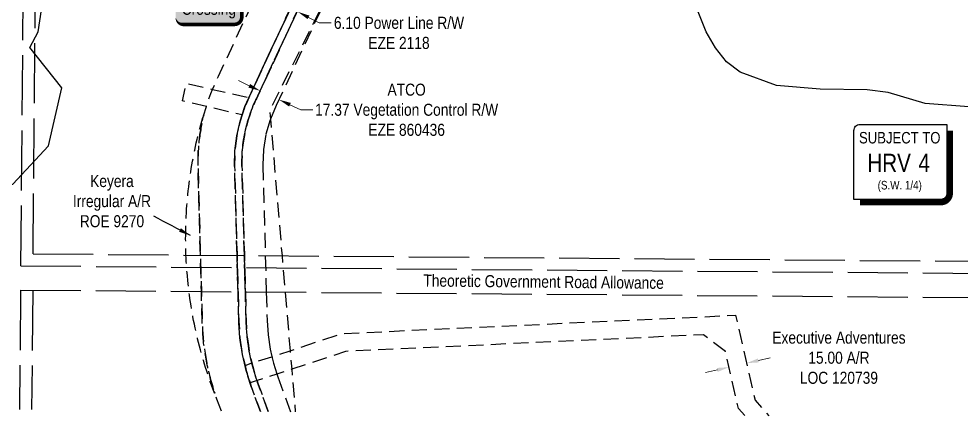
# Model space of a CAD drawing. Extents: x 454172 to 490274, y 6043290 to 6049925.
# Drawn here: x 459184 to 459967, y 6045860 to 6046192 of the extents above; entities that cross this region are included whole.
import ezdxf
from ezdxf.enums import TextEntityAlignment as Align

# ---------------------------------------------------------------- set-up
doc = ezdxf.new("R2010")
doc.units = 0
doc.header["$LTSCALE"] = 5
doc.header["$PDMODE"] = 35
doc.header["$PDSIZE"] = 5
for name, pattern in [('foc-ACCESSROAD', [3.75, 2.5, -1.25]), ('foc-FLOWLINE', [3.75, 2.5, -1.25]), ('foc-UNSURVEYED', [12.5, 10, -2.5]), ('foc-WHEELTRACKS', [2, 0.4, -1.6])]:
    doc.linetypes.add(name, pattern=pattern)
doc.layers.get('Defpoints').update_dxf_attribs({"color": 9})
for name, color, linetype in [('CG-NOTES', 7, 'Continuous'), ('CTW', 7, 'Continuous'), ('F-AR', 190, 'foc-ACCESSROAD'), ('F-EZE', 190, 'foc-FLOWLINE'), ('L-ROAD-T', 7, 'Continuous'), ('L-USEC', 7, 'foc-UNSURVEYED'), ('T-WATER', 160, 'Continuous'), ('T-WATER-P3', 160, 'foc-WHEELTRACKS')]:
    doc.layers.add(name, color=color, linetype=linetype)
doc.layers.add('F-AR-T', color=190, linetype='Continuous', lineweight=9)
doc.layers.add('F-EZE-T', color=190, linetype='Continuous', lineweight=9)
doc.styles.add('80', font='ARIALN.TTF', dxfattribs={"height": 10})
doc.styles.add('80CG', font='ARIALN.TTF', dxfattribs={"height": 10})
doc.styles.add('80L', font='ARIALN.TTF', dxfattribs={"height": 10})
doc.styles.add('foc-LtypeFont', font='ARIALN.TTF', dxfattribs={"height": 7.35})
doc.styles.add('HRV', font='ARIALN.TTF', dxfattribs={"height": 3})
doc.linetypes.add('foc-TOPO-flowdirection-NOLINE', pattern='A,0,[">",foc-LtypeFont,S=0.3,R=0,X=0,Y=-0.945],-20,[">",foc-LtypeFont,S=0.3,R=0,X=0,Y=-0.945],0', length=20)
doc.dimstyles.new('Compass 5 000', dxfattribs={"dimscale": 5, "dimtxt": 9, "dimasz": 2, "dimexe": 0.2, "dimexo": 0.0625, "dimgap": 0.5, "dimtad": 0, "dimtih": 1, "dimtoh": 1, "dimzin": 0, "dimdsep": 46, "dimtxsty": '80CG', "dimcen": 0.1, "dimse1": 1, "dimse2": 1, "dimclrd": 256, "dimclrt": 256, "dimaunit": 1, "dimadec": 4, "dimazin": 0, "dimtfac": 0.06, "dimtofl": 0, "dimtmove": 0, "dimatfit": 1, "dimfxl": 0.2, "dimtolj": 1, "dimtzin": 0, "dimlwd": -1, "dimarcsym": 0})

# ---------------------------------------------------------------- blocks, each defined once
blk = doc.blocks.new('HRV')
blk.add_lwpolyline([(-35.14, 31.6), (37.21, 31.6), (37.21, -25.54, -0.414214), (32.21, -30.54), (-40.14, -30.54), (-40.14, 26.6, -0.414214)], format="xyb", close=True)
at = {"const_width": 5, "flags": 128}
blk.add_lwpolyline([(-35.14, -33.04), (32.21, -33.04, 0.414214), (39.71, -25.54), (39.71, 26.6)], format="xyb", dxfattribs=at)
at = {"style": '80L'}
blk.add_text('SUBJECT TO', height=9.5, dxfattribs=at).set_placement((-2.01, 13.06), align=Align.BOTTOM_CENTER)
blk.add_attdef('(N.W.1/4 00)', text='', height=7.12, dxfattribs=at).set_placement((-2.01, -24.45), align=Align.BOTTOM_CENTER)
at = {"layer": 'CTW', "color": 3, "style": 'HRV'}
blk.add_text('HRV', height=15, dxfattribs=at).set_placement((-10.88, -0.18), align=Align.MIDDLE_CENTER)
blk.add_attdef('0', text='', height=15, dxfattribs=at).set_placement((18.28, -0.18), align=Align.MIDDLE_CENTER)
blk = doc.blocks.new('*D178')
at = {"layer": 'Defpoints', "color": 0, "transparency": 16777216}
for p in [(459789.02, 6045906.34), (459775.63, 6045897.64), (459790.25, 6045901)]:
    blk.add_point(p, dxfattribs=at)
at = {"layer": 'F-AR-T', "transparency": 16777216}
for p, q in [((459798.76, 6045908.58), (459808.51, 6045910.82)), ((459764.66, 6045900.75), (459754.91, 6045898.51))]:
    blk.add_line(p, q, dxfattribs=at)
for points in [[(459764.29, 6045902.37), (459765.03, 6045899.12), (459774.41, 6045902.99)], [(459798.39, 6045910.21), (459799.14, 6045906.96), (459789.02, 6045906.34)]]:
    blk.add_solid(points, dxfattribs=at)
at = {"layer": 'F-AR-T', "transparency": 16777216, "insert": (459865.74, 6045910.82), "char_height": 10, "attachment_point": 5, "style": '80CG'}
blk.add_mtext('\\A1;Executive Adventures\\P15.00 A/R\\PLOC 120739', dxfattribs=at)
blk = doc.blocks.new('*D188')
at = {"layer": 'Defpoints', "color": 0, "transparency": 16777216}
for p in [(459444.13, 6046265.77), (459449.57, 6046262.94), (459410.44, 6046200.97)]:
    blk.add_point(p, dxfattribs=at)
at = {"layer": 'F-EZE-T', "transparency": 16777216}
for p, q in [((459401.57, 6046205.58), (459392.7, 6046210.2)), ((459424.75, 6046193.53), (459433.63, 6046188.92)), ((459433.63, 6046188.92), (459443.63, 6046188.92))]:
    blk.add_line(p, q, dxfattribs=at)
for points in [[(459402.34, 6046207.06), (459400.8, 6046204.11), (459410.44, 6046200.97)], [(459425.52, 6046195.01), (459423.98, 6046192.05), (459415.88, 6046198.14)]]:
    blk.add_solid(points, dxfattribs=at)
at = {"layer": 'F-EZE-T', "transparency": 16777216, "insert": (459499.99, 6046188.92), "char_height": 10, "attachment_point": 5, "style": '80CG'}
blk.add_mtext('\\A1;ATCO\\P6.10 Power Line R/W\\PEZE 2118', dxfattribs=at)
blk = doc.blocks.new('*D191')
at = {"layer": 'Defpoints', "color": 0, "transparency": 16777216}
for p in [(459408.91, 6046184.78), (459424.62, 6046177.46), (459400.28, 6046125.19)]:
    blk.add_point(p, dxfattribs=at)
at = {"layer": 'F-EZE-T', "transparency": 16777216}
for p, q in [((459375.5, 6046136.73), (459366.43, 6046140.96)), ((459409.34, 6046120.97), (459418.4, 6046116.74)), ((459418.4, 6046116.74), (459428.4, 6046116.74))]:
    blk.add_line(p, q, dxfattribs=at)
for points in [[(459376.2, 6046138.24), (459374.79, 6046135.22), (459384.56, 6046132.51)], [(459410.04, 6046122.48), (459408.64, 6046119.46), (459400.28, 6046125.19)]]:
    blk.add_solid(points, dxfattribs=at)
at = {"layer": 'F-EZE-T', "transparency": 16777216, "insert": (459506.34, 6046116.74), "char_height": 10, "attachment_point": 5, "style": '80CG'}
blk.add_mtext('\\A1;ATCO\\P17.37 Vegetation Control R/W\\PEZE 860436', dxfattribs=at)
blk = doc.blocks.new('*U263')
h = blk.add_hatch(color=254)
edge = h.paths.add_edge_path()
edge.add_line((-21.5, -20), (21.5, -20))
edge.add_arc((21.5, -14), 6, 270, 360)
edge.add_line((27.5, -14), (27.5, 12.5))
edge.add_arc((21.5, 12.5), 6, 0, 90)
edge.add_line((21.5, 18.5), (-21.5, 18.5))
edge.add_arc((-21.5, 12.5), 6, 90, 180)
edge.add_line((-27.5, 12.5), (-27.5, -14))
edge.add_arc((-21.5, -14), 6, 180, 270)
at = {"color": 160, "flags": 128}
blk.add_lwpolyline([(-21.5, -20, 3, 3, 0), (21.5, -20, 3, 3, 0.414214), (27.5, -14, 3, 3, 0), (27.5, 12.5, 3, 0, 0.414214), (21.5, 18.5, 0, 0, 0), (-21.5, 18.5, 0, 0, 0.414214), (-27.5, 12.5, 0, 0, 0), (-27.5, -14, 0, 3, 0.414214)], format="xyseb", close=True, dxfattribs=at)
at = {"color": 160, "style": '80'}
blk.add_attdef('ENTER_TEXT_001', (-26.85, -4.92), '', height=10, dxfattribs=at)

msp = doc.modelspace()

# ---------------------------------------------------------------- linework, layer by layer
at = {"layer": 'F-AR', "flags": 128}
for points in [[(459352.284, 6045866.412), (459348.601, 6045876.449), (459346.945, 6045881.367), (459346.409, 6045883.005), (459345.881, 6045884.642), (459345.361, 6045886.277), (459344.849, 6045887.911), (459344.345, 6045889.544), (459343.85, 6045891.175), (459343.606, 6045891.99), (459343.392, 6045892.829), (459342.971, 6045894.506), (459342.558, 6045896.183), (459342.153, 6045897.858), (459341.755, 6045899.533), (459341.365, 6045901.205), (459340.983, 6045902.878), (459340.609, 6045904.547), (459340.243, 6045906.218), (459339.885, 6045907.884), (459339.598, 6045909.588), (459339.319, 6045911.289), (459339.047, 6045912.992), (459338.783, 6045914.692), (459338.526, 6045916.392), (459338.277, 6045918.092), (459338.036, 6045919.79), (459337.802, 6045921.485), (459337.576, 6045923.181), (459337.466, 6045924.028), (459337.391, 6045924.885), (459337.247, 6045926.602), (459337.111, 6045928.318), (459336.982, 6045930.034), (459336.86, 6045931.749), (459336.746, 6045933.464), (459336.639, 6045935.178), (459336.54, 6045936.891), (459336.448, 6045938.603), (459336.364, 6045940.315), (459335.675, 6045965.872), (459334.862, 6045996.039), (459332.888, 6046069.286), (459332.885, 6046070.63), (459332.888, 6046071.976), (459332.896, 6046073.322), (459332.91, 6046074.666), (459332.931, 6046076.012), (459332.957, 6046077.358), (459332.988, 6046078.705), (459333.026, 6046080.05), (459333.069, 6046081.395), (459333.118, 6046082.74), (459333.147, 6046083.463), (459333.2, 6046084.079), (459333.321, 6046085.415), (459333.447, 6046086.751), (459333.58, 6046088.088), (459333.718, 6046089.425), (459333.863, 6046090.762), (459334.013, 6046092.101), (459334.169, 6046093.44), (459334.33, 6046094.778), (459334.498, 6046096.117), (459334.677, 6046097.508), (459334.903, 6046098.773), (459335.146, 6046100.088), (459335.395, 6046101.405), (459335.65, 6046102.723), (459335.911, 6046104.042), (459336.178, 6046105.362), (459336.452, 6046106.682), (459336.73, 6046108.002), (459337.015, 6046109.324), (459337.307, 6046110.647), (459337.547, 6046111.718), (459339.87, 6046119.49), (459341.535, 6046125.045), (459343.511, 6046130.411), (459344.988, 6046133.711), (459349.887, 6046144.656), (459386.24, 6046222.872), (459459.206, 6046363.207), (459466.164, 6046376.59), (459491.385, 6046425.098), (459543.626, 6046484.009), (459548.398, 6046489.391), (459554.441, 6046494.411), (459592.624, 6046526.128), (459596.254, 6046529.143), (459601.939, 6046533.866), (459603.89, 6046535.487), (459609.348, 6046540.624), (459616.17, 6046547.045), (459681.954, 6046608.965), (459719.132, 6046652.994), (459820.07, 6046786.203), (459837.487, 6046809.194), (459875.697, 6046869.945), (459884.186, 6046887.291)], [(459917.979, 6046886.996), (459902.364, 6046855.088), (459862.584, 6046791.842), (459858.09, 6046785.907), (459742.941, 6046633.944), (459704.104, 6046587.949), (459637.846, 6046525.712), (459637.195, 6046525.103), (459622.127, 6046511.008), (459607.56, 6046498.984), (459606.812, 6046498.362), (459576.269, 6046472.929), (459569.663, 6046467.428), (459565.38, 6046462.598), (459516.692, 6046407.693), (459491.729, 6046359.681), (459484.771, 6046346.298), (459413.818, 6046209.834), (459377.042, 6046130.849), (459375.722, 6046128.012), (459375.172, 6046126.771), (459371.904, 6046119.368), (459369.644, 6046112.579), (459367.931, 6046107.434), (459365.163, 6046095.164), (459363.628, 6046082.68), (459363.341, 6046070.105), (459365.345, 6045995.798), (459366.158, 6045965.631), (459366.818, 6045941.132), (459367.754, 6045927.311), (459369.806, 6045913.611), (459371.957, 6045904.422), (459372.963, 6045900.122), (459376.205, 6045890.038), (459377.203, 6045886.935), (459384.832, 6045866.141)], [(459787.431, 6045862.788), (459782.294, 6045868.66), (459771.421, 6045915.975), (459753.088, 6045929.891), (459455.648, 6045916.07), (459410.757, 6045901.36), (459398.436, 6045897.331), (459381.958, 6045891.861), (459376.205, 6045890.038), (459372.963, 6045900.122), (459371.957, 6045904.422), (459377.636, 6045906.38), (459394.251, 6045911.736), (459409.451, 6045916.709), (459452.915, 6045930.952), (459779.872, 6045946.144), (459796.06, 6045875.695), (459807.499, 6045862.621)]]:
    msp.add_lwpolyline(points, dxfattribs=at)
msp.add_lwpolyline([(459346.344, 6045882.943), (459346.888, 6045881.312), (459346.333, 6045882.214), (459345.237, 6045885.112), (459344.165, 6045888.018), (459343.119, 6045890.933), (459342.097, 6045893.857), (459341.102, 6045896.79), (459340.131, 6045899.732), (459339.187, 6045902.682), (459338.268, 6045905.64), (459337.374, 6045908.606), (459336.506, 6045911.579), (459335.665, 6045914.561), (459334.848, 6045917.549), (459334.058, 6045920.544), (459333.294, 6045923.546), (459332.556, 6045926.554), (459331.844, 6045929.568), (459331.158, 6045932.589), (459330.498, 6045935.616), (459329.865, 6045938.648), (459329.257, 6045941.686), (459328.676, 6045944.728), (459328.122, 6045947.775), (459327.594, 6045950.827), (459327.092, 6045953.885), (459326.616, 6045956.945), (459326.168, 6045960.01), (459325.746, 6045963.079), (459325.375, 6045965.954), (459324.981, 6045969.227), (459324.639, 6045972.305), (459324.324, 6045975.387), (459324.035, 6045978.471), (459323.773, 6045981.558), (459323.537, 6045984.646), (459323.329, 6045987.737), (459323.147, 6045990.829), (459322.992, 6045993.922), (459322.9, 6045996.134), (459322.863, 6045997.017), (459322.762, 6046000.113), (459322.688, 6046003.21), (459322.64, 6046006.307), (459322.619, 6046009.405), (459322.625, 6046012.502), (459322.657, 6046015.599), (459322.717, 6046018.697), (459322.803, 6046021.793), (459322.917, 6046024.888), (459323.057, 6046027.983), (459323.223, 6046031.076), (459323.417, 6046034.167), (459323.637, 6046037.257), (459323.884, 6046040.345), (459324.158, 6046043.43), (459324.459, 6046046.513), (459324.786, 6046049.594), (459325.14, 6046052.671), (459325.52, 6046055.745), (459325.927, 6046058.815), (459326.361, 6046061.883), (459326.821, 6046064.946), (459327.308, 6046068.005), (459327.821, 6046071.06), (459328.361, 6046074.11), (459328.927, 6046077.155), (459329.519, 6046080.196), (459330.139, 6046083.231), (459330.784, 6046086.26), (459331.455, 6046089.284), (459332.152, 6046092.302), (459332.876, 6046095.314), (459333.626, 6046098.32), (459334.401, 6046101.319), (459335.203, 6046104.311), (459336.03, 6046107.296), (459336.883, 6046110.273), (459337.615, 6046111.961), (459337.291, 6046110.655), (459336.978, 6046109.346), (459336.676, 6046108.034), (459336.385, 6046106.72), (459336.106, 6046105.404), (459335.838, 6046104.084), (459335.582, 6046102.763), (459335.336, 6046101.44), (459335.102, 6046100.113), (459334.88, 6046098.787), (459334.669, 6046097.457), (459334.469, 6046096.126), (459334.281, 6046094.793), (459334.104, 6046093.459), (459333.939, 6046092.123), (459333.785, 6046090.786), (459333.642, 6046089.447), (459333.511, 6046088.108), (459333.392, 6046086.768), (459333.284, 6046085.426), (459333.187, 6046084.083), (459333.102, 6046082.74), (459333.029, 6046081.396), (459332.967, 6046080.052), (459332.917, 6046078.707), (459332.878, 6046077.361), (459332.851, 6046076.015), (459332.835, 6046074.669), (459332.831, 6046073.324), (459332.838, 6046071.978), (459332.857, 6046070.631), (459332.888, 6046069.286), (459334.862, 6045996.039), (459335.675, 6045965.872), (459336.364, 6045940.315), (459336.418, 6045938.596), (459336.485, 6045936.879), (459336.568, 6045935.163), (459336.666, 6045933.447), (459336.779, 6045931.731), (459336.906, 6045930.017), (459337.047, 6045928.304), (459337.204, 6045926.592), (459337.375, 6045924.882), (459337.56, 6045923.174), (459337.76, 6045921.466), (459337.975, 6045919.761), (459338.205, 6045918.058), (459338.448, 6045916.356), (459338.707, 6045914.657), (459338.979, 6045912.96), (459339.267, 6045911.266), (459339.569, 6045909.574), (459339.885, 6045907.884), (459340.216, 6045906.198), (459340.561, 6045904.513), (459340.92, 6045902.833), (459341.294, 6045901.155), (459341.682, 6045899.481), (459342.084, 6045897.81), (459342.501, 6045896.142), (459342.932, 6045894.479), (459343.377, 6045892.818), (459343.836, 6045891.162), (459344.31, 6045889.51), (459344.798, 6045887.861), (459345.299, 6045886.217), (459345.814, 6045884.578), (459346.344, 6045882.943)], close=True, dxfattribs=at)
at = {"layer": 'F-EZE', "flags": 128}
for points in [[(459384.832, 6045866.141), (459377.203, 6045886.935), (459372.963, 6045900.122), (459369.806, 6045913.611), (459367.753, 6045927.311), (459366.818, 6045941.132), (459366.158, 6045965.63), (459365.345, 6045995.797), (459363.341, 6046070.105), (459363.628, 6046082.68), (459365.163, 6046095.164), (459367.931, 6046107.434), (459369.644, 6046112.579), (459371.904, 6046119.368), (459375.181, 6046126.764), (459375.735, 6046127.996), (459377.042, 6046130.849), (459413.818, 6046209.834), (459484.77, 6046346.298), (459491.728, 6046359.681), (459516.692, 6046407.693), (459565.38, 6046462.598), (459569.663, 6046467.428), (459576.269, 6046472.928), (459607.559, 6046498.984), (459622.127, 6046511.008), (459637.843, 6046525.721), (459704.104, 6046587.949), (459742.941, 6046633.944), (459858.09, 6046785.906), (459862.584, 6046791.842), (459902.364, 6046855.088), (459917.979, 6046886.996)], [(459924.736, 6046886.937), (459907.697, 6046852.118), (459867.603, 6046788.372), (459865.694, 6046785.847), (459747.703, 6046630.134), (459708.534, 6046583.746), (459642.468, 6046521.738), (459626.157, 6046506.43), (459624.008, 6046504.64), (459612.262, 6046494.947), (459611.462, 6046494.297), (459573.919, 6046463.037), (459565.773, 6046453.848), (459521.755, 6046404.209), (459513.804, 6046388.92), (459419.299, 6046207.103), (459382.568, 6046128.275), (459381.427, 6046125.935), (459381.053, 6046125.144), (459380.532, 6046124.017), (459378.836, 6046120.235), (459377.299, 6046116.396), (459375.837, 6046112.352), (459374.539, 6046108.299), (459372.356, 6046100.008), (459371.175, 6046094.065), (459370.246, 6046087.723), (459369.737, 6046082.463), (459369.693, 6046081.831), (459369.544, 6046079.078), (459369.5, 6046078.091), (459369.475, 6046077.427), (459369.415, 6046075.32), (459369.435, 6046070.269), (459371.443, 6045995.749), (459372.257, 6045965.582), (459372.912, 6045941.296), (459373.19, 6045935.186), (459373.686, 6045929.439), (459373.813, 6045927.969), (459373.994, 6045926.604), (459374.753, 6045920.908), (459375.753, 6045915.001), (459375.966, 6045913.965), (459377.587, 6045906.564), (459378.911, 6045901.506), (459380.622, 6045895.752), (459381.974, 6045891.801), (459382.928, 6045889.036), (459391.348, 6045866.086)], [(459391.349, 6045866.086), (459382.929, 6045889.036), (459382.476, 6045890.321), (459381.947, 6045891.835), (459381.537, 6045893.045), (459380.622, 6045895.752), (459379.792, 6045898.514), (459378.929, 6045901.441), (459378.239, 6045904.041), (459377.611, 6045906.482), (459376.9, 6045909.633), (459376.291, 6045912.439), (459375.966, 6045913.965), (459375.747, 6045915.059), (459375.226, 6045918.08), (459374.753, 6045920.908), (459374.366, 6045923.76), (459373.993, 6045926.604), (459373.825, 6045927.973), (459373.685, 6045929.446), (459373.434, 6045932.323), (459373.19, 6045935.186), (459372.912, 6045941.296), (459372.257, 6045965.582), (459371.444, 6045995.749), (459369.435, 6046070.269), (459369.417, 6046073.03), (459369.415, 6046075.32), (459369.472, 6046077.427), (459369.497, 6046078.091), (459369.537, 6046079.079), (459369.675, 6046081.568), (459369.735, 6046082.442), (459369.816, 6046083.341), (459370.037, 6046085.647), (459370.246, 6046087.723), (459370.522, 6046089.672), (459370.806, 6046091.631), (459371.169, 6046094.035), (459371.558, 6046096.049), (459371.974, 6046098.125), (459372.356, 6046100.008), (459374.539, 6046108.299), (459375.284, 6046110.635), (459375.837, 6046112.352), (459376.56, 6046114.361), (459377.299, 6046116.396), (459378.052, 6046118.286), (459378.836, 6046120.235), (459379.689, 6046122.159), (459380.524, 6046124.027), (459381.05, 6046125.149), (459381.425, 6046125.939), (459382.568, 6046128.275), (459419.305, 6046207.074), (459513.804, 6046388.92), (459521.755, 6046404.209), (459565.773, 6046453.848), (459573.919, 6046463.037), (459611.482, 6046494.314), (459612.258, 6046494.951), (459624.012, 6046504.626), (459626.157, 6046506.43), (459641.888, 6046521.194), (459642.468, 6046521.738), (459708.534, 6046583.746), (459747.703, 6046630.134), (459865.694, 6046785.847), (459867.603, 6046788.372), (459907.697, 6046852.118), (459924.736, 6046886.937)], [(459939.889, 6046886.805), (459901.621, 6046809.829), (459900.118, 6046806.805), (459897.735, 6046803.649), (459884.183, 6046785.703), (459734.864, 6046588.003), (459727.522, 6046578.282), (459724.155, 6046575.319), (459652.559, 6046512.324), (459634.034, 6046496.025), (459622.176, 6046485.592), (459584.159, 6046452.143), (459532.227, 6046379.372), (459518.189, 6046359.702), (459505.242, 6046341.561), (459392.477, 6046116.079), (459393.084, 6046108.952), (459402.742, 6045995.502), (459405.312, 6045965.321), (459409.451, 6045916.709), (459410.758, 6045901.36), (459413.777, 6045865.9)]]:
    msp.add_lwpolyline(points, dxfattribs=at)
at = {"layer": 'F-EZE'}
for points in [[(459384.832, 6045866.141), (459377.203, 6045886.935), (459372.963, 6045900.122), (459369.806, 6045913.611), (459367.753, 6045927.311), (459366.818, 6045941.132), (459366.158, 6045965.63), (459365.345, 6045995.797), (459363.341, 6046070.105), (459363.628, 6046082.68), (459365.163, 6046095.164), (459367.931, 6046107.434), (459369.644, 6046112.579), (459371.904, 6046119.368), (459375.181, 6046126.764), (459375.735, 6046127.996), (459377.042, 6046130.849), (459413.818, 6046209.834)], [(459391.348, 6045866.086), (459382.927, 6045889.036), (459382.481, 6045890.327), (459381.969, 6045891.812), (459381.545, 6045893.052), (459380.622, 6045895.752), (459379.798, 6045898.518), (459378.886, 6045901.588), (459378.244, 6045904.045), (459377.568, 6045906.665), (459376.909, 6045909.639), (459376.297, 6045912.443), (459375.966, 6045913.965), (459375.767, 6045914.931), (459375.23, 6045918.082), (459374.753, 6045920.908), (459374.372, 6045923.762), (459373.994, 6045926.604), (459373.818, 6045927.971), (459373.686, 6045929.439), (459373.436, 6045932.324), (459373.19, 6045935.186), (459372.912, 6045941.296), (459372.257, 6045965.582), (459371.442, 6045995.749), (459369.434, 6046070.269), (459369.422, 6046073.03), (459369.415, 6046075.32), (459369.477, 6046077.427), (459369.499, 6046078.091), (459369.537, 6046079.079), (459369.682, 6046081.673), (459369.73, 6046082.401), (459369.82, 6046083.34), (459370.043, 6046085.645), (459370.246, 6046087.723), (459370.529, 6046089.669), (459370.815, 6046091.627), (459371.181, 6046094.11), (459371.564, 6046096.045), (459371.979, 6046098.122), (459372.356, 6046100.008), (459374.539, 6046108.299), (459375.286, 6046110.634), (459375.837, 6046112.352), (459376.562, 6046114.359), (459377.299, 6046116.396), (459378.054, 6046118.284), (459378.836, 6046120.235), (459379.691, 6046122.157), (459380.524, 6046124.028), (459381.052, 6046125.146), (459381.43, 6046125.932), (459382.568, 6046128.275), (459419.301, 6046207.094)], [(459434.876, 6046199.463), (459397.956, 6046120.211), (459393.084, 6046108.952), (459392.871, 6046108.461), (459389.283, 6046096.171), (459387.248, 6046083.531), (459386.797, 6046070.736), (459388.824, 6045995.612), (459389.638, 6045965.445), (459390.277, 6045941.764), (459391.083, 6045929.843), (459392.854, 6045918.027), (459394.283, 6045911.76), (459395.577, 6045906.393), (459398.457, 6045897.352), (459399.234, 6045895.018), (459409.906, 6045865.932)]]:
    msp.add_lwpolyline(points, dxfattribs=at)
at = {"layer": 'F-EZE', "flags": 128}
msp.add_lwpolyline([(459371.904, 6046119.368), (459369.644, 6046112.579), (459339.863, 6046119.496), (459319.873, 6046124.127), (459323.257, 6046138.741), (459343.211, 6046134.119), (459344.988, 6046133.711), (459375.175, 6046126.766), (459371.904, 6046119.368)], close=True, dxfattribs=at)
at = {"layer": 'L-USEC'}
for p, q in [((459185.606, 6045987.183), (459192.748, 6046791.124)), ((459195.735, 6045997.144), (459202.788, 6046791.035)), ((459195.735, 6045997.144), (459990.722, 6045990.89)), ((459185.606, 6045987.183), (459990.643, 6045980.851)), ((459185.427, 6045967.044), (459184.546, 6045867.808)), ((459185.427, 6045967.064), (459990.485, 6045960.731)), ((459185.427, 6045967.044), (459185.427, 6045967.064)), ((459195.467, 6045966.955), (459194.585, 6045867.725)), ((459195.467, 6045966.955), (459195.467, 6045966.985))]:
    msp.add_line(p, q, dxfattribs=at)
at = {"layer": 'T-WATER'}
for points in [[(459155.538, 6046053.338), (459178.905, 6046054.935), (459208.714, 6046086.806), (459219.568, 6046135.124), (459193.177, 6046168.419), (459200.098, 6046181.469), (459207.74, 6046233.007), (459219.593, 6046242.014), (459235.911, 6046246.657), (459259.529, 6046257.818)], [(459973.719, 6046119.333), (459937.418, 6046121.958), (459906.651, 6046131.142), (459889.241, 6046133.358), (459850.096, 6046133.752), (459813.825, 6046137.039), (459783.576, 6046148.05), (459772.309, 6046156.613), (459763.134, 6046168.095), (459755.369, 6046181.624), (459743.705, 6046210.899)]]:
    msp.add_lwpolyline(points, dxfattribs=at)
at = {"layer": 'T-WATER-P3', "linetype": 'foc-TOPO-flowdirection-NOLINE', "flags": 128}
for points in [[(460139.196, 6045859.86), (460137.055, 6045867.81), (460131.093, 6045882.681), (460116.338, 6045908.512), (460113.302, 6045926.461), (460112.182, 6045947.199), (460107.699, 6045963.88), (460101.238, 6045977.828), (460081.846, 6045999.904), (460058.264, 6046018.967), (460037.822, 6046039.012), (460023.417, 6046045.211), (460011.349, 6046054.219), (460002.986, 6046066.338), (460000.749, 6046085.224), (459994.556, 6046099.845), (459985.226, 6046110.779), (459973.719, 6046119.333), (459937.418, 6046121.958), (459906.651, 6046131.142), (459889.241, 6046133.358), (459850.096, 6046133.752), (459813.825, 6046137.039), (459783.576, 6046148.05), (459772.309, 6046156.613), (459763.134, 6046168.095), (459755.369, 6046181.624), (459743.705, 6046210.899), (459735.714, 6046224.117), (459714.261, 6046243.936), (459705.411, 6046256.214), (459697.991, 6046270.058), (459688.8, 6046281.901), (459679.453, 6046293.194), (459667.805, 6046302.22), (459653.072, 6046307.683), (459633.309, 6046307.451), (459597.364, 6046300.898), (459557.333, 6046298.308), (459540.028, 6046294.222), (459513.744, 6046278.734), (459483.199, 6046267.078), (459446.132, 6046265.403), (459421.128, 6046280.014), (459406.134, 6046285.946), (459380.744, 6046301.14), (459364.29, 6046303.46), (459349.091, 6046298.026), (459322.749, 6046282.477), (459299.493, 6046265.142), (459285.583, 6046259.106), (459259.529, 6046257.818)], [(459155.538, 6046053.338), (459178.905, 6046054.935), (459208.714, 6046086.806), (459219.568, 6046135.124), (459193.177, 6046168.419), (459200.098, 6046181.469), (459207.74, 6046233.007), (459219.593, 6046242.014), (459235.911, 6046246.657), (459259.529, 6046257.818)]]:
    msp.add_lwpolyline(points, dxfattribs=at)

# ---------------------------------------------------------------- block references
ref = msp.add_blockref('*U263', (459341.795, 6046207.672), dxfattribs=dict(xscale=0.9989510452182876, yscale=0.9989510452182876, zscale=0.9989510452182876))
ref.add_attrib('ENTER_TEXT_001', 'Culvert', (459323.434, 6046212.47), dxfattribs={"color": 160, "height": 9.9895, "style": '80'})
ref.add_attrib('ENTER_TEXT_002', 'Crossing', (459319.342, 6046195.644), dxfattribs={"color": 160, "height": 9.9895, "style": '80'})
at = {"layer": 'CG-NOTES'}
msp.add_blockref('HRV', (459918.328, 6046072.915), dxfattribs=at).add_auto_attribs({'(N.W.1/4 00)': '(S.W. 1/4)', '0': '4'})

# ---------------------------------------------------------------- texts
at = {"layer": 'F-AR-T', "insert": (459261.337, 6046040.845), "char_height": 10, "width": 64.8749, "attachment_point": 5, "style": '80CG'}
msp.add_mtext('\\A1;Keyera\\PIrregular A/R\\PROE 9270', dxfattribs=at)
at = {"layer": 'L-ROAD-T', "style": '80L'}
msp.add_text('Theoretic Government Road Allowance', height=10, rotation=359.424209, dxfattribs=at).set_placement((459620.204, 6045974.009), align=Align.MIDDLE_CENTER)

# ---------------------------------------------------------------- dimensions: what is measured, and where the dimension line sits
at = {"layer": 'F-AR-T'}
dim = msp.add_aligned_dim(p1=(459775.634, 6045897.64), p2=(459790.246, 6045900.998), distance=5.485, text='Executive Adventures\\P15.00 A/R\\PLOC 120739', dimstyle='Compass 5 000', dxfattribs=at)
dim.commit()
dim.dimension.update_dxf_attribs({"geometry": '*D178', "text_midpoint": (459865.74, 6045910.822)})
at = {"layer": 'F-EZE-T'}
for base, p1, p2, angle, text, picture, middle in [((459410.444, 6046200.971), (459449.57, 6046262.939), (459444.133, 6046265.766), 152.528462, 'ATCO\\P6.10 Power Line R/W\\PEZE 2118', '*D188', (459499.99, 6046188.918)), ((459400.275, 6046125.19), (459408.91, 6046184.777), (459424.624, 6046177.457), 335.021499, 'ATCO\\P17.37 Vegetation Control R/W\\PEZE 860436', '*D191', (459506.338, 6046116.744))]:
    dim = msp.add_linear_dim(base=base, p1=p1, p2=p2, angle=angle, text=text, dimstyle='Compass 5 000', dxfattribs=at)
    dim.commit()
    dim.dimension.update_dxf_attribs({"geometry": picture, "text_midpoint": middle, "dimtype": 161})

# ---------------------------------------------------------------- leaders
at = {"layer": 'F-AR-T', "path_type": 1}
msp.add_leader([(459326.761, 6046012.269), (459296.035, 6046028.383)], dimstyle='Compass 5 000', override={"dimgap": 0.5, "dimtad": 0}, dxfattribs=at)

doc.saveas('drawing.dxf')
